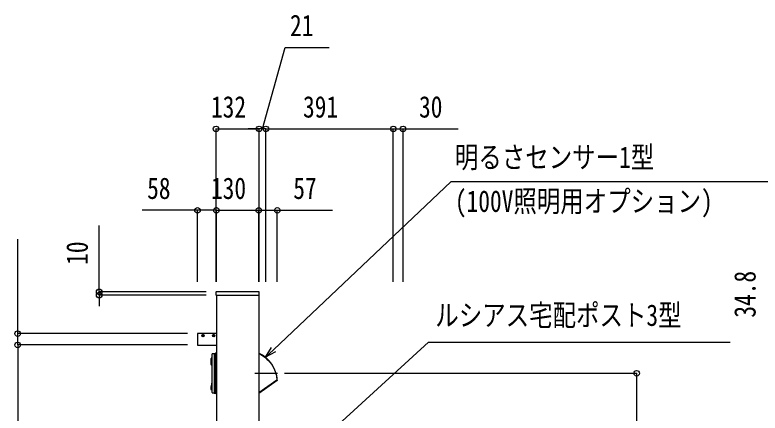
# Model space of a CAD drawing. Units: millimetres, scale not verified. Extents: x -8410 to 8410, y -5940 to 5940.
# Drawn here: x 3153 to 5440, y 468 to 1691 of the extents above; entities that cross this region are included whole.
import ezdxf
from ezdxf.enums import TextEntityAlignment as Align

# ---------------------------------------------------------------- set-up
doc = ezdxf.new("R2010")
doc.units = ezdxf.units.MM
doc.header["$LTSCALE"] = 30
for name, color, linetype in [('0-3_YKK_13', 4, 'Continuous'), ('0-4_YKK_A1', 4, 'Continuous'), ('0-5_YKK_D', 6, 'Continuous')]:
    doc.layers.add(name, color=color, linetype=linetype)
doc.styles.add('ＭＳ ゴシック', font='')
doc.styles.get('ＭＳ ゴシック').set_extended_font_data('MS Gothic')

msp = doc.modelspace()

# ---------------------------------------------------------------- linework, layer by layer
at = {"layer": '0-3_YKK_13'}
for p, q in [((3769.68, 839.5), (3769.68, 830.5)), ((3901.68, 840.5), (3770.68, 840.5)), ((3770.68, 829.5), (3901.68, 829.5)), ((3902.68, 830.5), (3902.68, 839.5)), ((3712.68, 711.3), (3712.68, 677.5)), ((3771.18, 712.3), (3713.68, 712.3)), ((3730.48, 701.45), (3730.48, 709.75)), ((3763.08, 701.45), (3763.08, 709.75)), ((3734.63, 705.6), (3726.33, 705.6)), ((3728.43, 705.95), (3728.43, 705.25)), ((3729.63, 705.95), (3728.43, 705.95)), ((3729.63, 705.25), (3728.43, 705.25)), ((3730.83, 707.65), (3730.13, 707.65)), ((3730.13, 707.65), (3730.13, 706.45)), ((3730.13, 704.75), (3730.13, 703.55)), ((3730.83, 703.55), (3730.13, 703.55)), ((3730.83, 707.65), (3730.83, 706.45)), ((3730.83, 704.75), (3730.83, 703.55)), ((3732.53, 705.95), (3731.33, 705.95)), ((3732.53, 705.25), (3731.33, 705.25)), ((3732.53, 705.95), (3732.53, 705.25)), ((3767.23, 705.6), (3758.93, 705.6)), ((3761.03, 705.95), (3761.03, 705.25)), ((3762.23, 705.95), (3761.03, 705.95)), ((3762.23, 705.25), (3761.03, 705.25)), ((3763.43, 707.65), (3762.73, 707.65)), ((3762.73, 707.65), (3762.73, 706.45)), ((3762.73, 704.75), (3762.73, 703.55)), ((3763.43, 703.55), (3762.73, 703.55)), ((3763.43, 707.65), (3763.43, 706.45)), ((3763.43, 704.75), (3763.43, 703.55)), ((3765.13, 705.95), (3763.93, 705.95)), ((3765.13, 705.25), (3763.93, 705.25)), ((3765.13, 705.95), (3765.13, 705.25)), ((3713.68, 676.5), (3771.18, 676.5)), ((3756.65, 641.1), (3756.65, 640.47)), ((3757.13, 641.6), (3758.15, 641.63)), ((3758.15, 641.63), (3758.15, 648.73)), ((3758.15, 540.29), (3758.15, 641.63)), ((3759.56, 650.23), (3764.16, 650.51)), ((3764.16, 650.6), (3769.67, 650.94)), ((3764.16, 650.6), (3764.16, 529.4)), ((3769.67, 650.94), (3769.67, 652.35)), ((3769.67, 529.06), (3769.67, 650.94)), ((3771.18, 653.63), (3770.81, 653.6)), ((3756.69, 638.46), (3755.6, 635.3)), ((3756.69, 614.65), (3755.6, 617.82)), ((3756.65, 612.69), (3756.65, 612.49)), ((3756.65, 612.51), (3756.65, 610.23)), ((3756.88, 610.03), (3756.65, 608.83)), ((3756.65, 608.83), (3756.65, 605.62)), ((3756.86, 605.62), (3756.65, 605.62)), ((3756.65, 601.42), (3756.65, 597.51)), ((3756.86, 601.42), (3756.65, 601.42)), ((3756.65, 597.51), (3756.65, 563.46)), ((3756.88, 610.03), (3756.85, 610.03)), ((3756.86, 605.62), (3756.86, 601.42)), ((3888.68, 590), (3958.93, 590)), ((3754.91, 548.04), (3755.08, 549.72)), ((3756.05, 558.99), (3755.08, 549.72)), ((3756.78, 559.45), (3756.53, 559.44)), ((3756.65, 563.46), (3756.65, 560.15)), ((3756.65, 560.15), (3756.65, 560.11)), ((3757.12, 540.84), (3757.13, 556.5)), ((3757.25, 557.03), (3757.26, 557.01)), ((3757.26, 557.01), (3757.31, 556.92)), ((3957.16, 568.81), (3901.18, 529.61)), ((3957.72, 567.99), (3901.18, 528.4)), ((3957.16, 568.81), (3957.45, 568.4)), ((3754.49, 547.86), (3754.09, 544.05)), ((3754.47, 543.83), (3754.19, 541.15)), ((3754.47, 543.83), (3754.34, 543.83)), ((3754.52, 543.83), (3754.47, 543.83)), ((3754.96, 548.03), (3754.52, 543.83)), ((3754.65, 540.6), (3755.08, 540.56)), ((3754.74, 548.04), (3754.91, 548.04)), ((3754.91, 548.04), (3754.96, 548.03)), ((3758.15, 540.29), (3755.08, 540.56)), ((3758.15, 531.27), (3758.15, 540.29)), ((3759.56, 529.77), (3764.16, 529.49)), ((3764.16, 529.4), (3769.67, 529.06)), ((3769.67, 527.65), (3769.67, 529.06)), ((3771.18, 526.37), (3770.81, 526.4))]:
    msp.add_line(p, q, dxfattribs=at)
for points in [[(3756.65, 640.47), (3756.66, 640.04), (3756.69, 638.46)], [(3901.18, 650.91), (3906.49, 648.24), (3913.47, 643.98), (3920.08, 639.15), (3926.27, 633.79), (3931.99, 627.94), (3937.2, 621.65), (3941.88, 614.94), (3946, 607.86), (3949.51, 600.48), (3952.4, 592.82), (3954.65, 584.96), (3956.24, 576.93), (3957.16, 568.81)], [(3756.7, 614.75), (3756.68, 613.78), (3756.66, 613.07), (3756.65, 612.64)], [(3756.65, 610.23), (3756.65, 610.18), (3756.69, 610.11), (3756.74, 610.06), (3756.82, 610.03), (3756.85, 610.03)], [(3756.53, 559.44), (3756.37, 559.41), (3756.23, 559.33), (3756.13, 559.21), (3756.06, 559.07), (3756.05, 558.99)], [(3756.65, 560.11), (3756.78, 559.45), (3756.92, 558.72), (3757.25, 557.03)], [(3958.14, 568.88), (3958.1, 568.88), (3957.16, 568.81)], [(3957.45, 568.4), (3957.56, 568.23), (3957.65, 568.1), (3957.7, 568.02), (3957.72, 567.99)]]:
    msp.add_lwpolyline(points, dxfattribs=at)
for centre, radius in [((3730.48, 705.6), 3.65), ((3730.48, 705.6), 3.5), ((3763.08, 705.6), 3.65), ((3763.08, 705.6), 3.5)]:
    msp.add_circle(centre, radius, dxfattribs=at)
for centre, radius, start, end in [((3770.68, 839.5), 1, 90, 180), ((3770.68, 830.5), 1, 180, 270), ((3901.68, 839.5), 1, 0, 90), ((3901.68, 830.5), 1, 270, 0), ((3713.68, 711.3), 1, 90, 180), ((3729.63, 706.45), 0.5, 270, 0), ((3729.63, 704.75), 0.5, 0, 90), ((3731.33, 706.45), 0.5, 180, 270), ((3731.33, 704.75), 0.5, 90, 180), ((3762.23, 706.45), 0.5, 270, 0), ((3762.23, 704.75), 0.5, 0, 90), ((3763.93, 706.45), 0.5, 180, 270), ((3763.93, 704.75), 0.5, 90, 180), ((3713.68, 677.5), 1, 180, 270), ((3757.15, 641.1), 0.5, 91.97583, 179.76329), ((3759.65, 648.73), 1.5, 93.49686, 180.00191), ((3770.92, 652.35), 1.25, 94.96598, 179.99281), ((3858.4, 561.69), 100, 4.12073, 64.67153), ((3764.84, 626.56), 11.2, 150.59628, 209.40372), ((3764.84, 626.56), 11.2, 145.3866, 150.59628), ((3764.84, 626.56), 11.2, 209.40372, 214.6134), ((3026.96, 626.56), 728.69, 0.50012, 0.68716), ((3026.96, 626.56), 728.69, 359.31284, 359.49988), ((3026.96, 626.56), 728.69, 359.49988, 0.50012), ((3271.75, 626.34), 485.09, 358.63058, 1.43196), ((3757.76, 556.48), 0.625, 135.72781, 178.40799), ((3957.15, 568.81), 1, 305, 4.12073), ((3858.4, 561.69), 100, 3.79522, 4.01656), ((3754.34, 544.07), 0.245, 185.51252, 271.26225), ((3754.69, 541.1), 0.501, 174.11895, 265.00039), ((3754.71, 547.81), 0.226, 82.89221, 168.73386), ((3757.6, 540.82), 0.475, 177.10971, 263.73397), ((3759.65, 531.27), 1.5, 179.98475, 266.50716), ((3770.92, 527.65), 1.25, 180.00719, 265.03402)]:
    msp.add_arc(centre, radius, start, end, dxfattribs=at)
at = {"layer": '0-4_YKK_A1'}
for p, q in [((3771.18, 829.5), (3771.18, -623)), ((3771.18, 829.5), (3771.18, -623)), ((3901.18, 829.5), (3901.18, -623)), ((3901.18, 829.5), (3901.18, -623))]:
    msp.add_line(p, q, dxfattribs=at)
at = {"layer": '0-5_YKK_D'}
for p, q in [((3770.18, 870.5), (3770.18, 1341.5)), ((3770.18, 1340.5), (3902.18, 1340.5)), ((3902.18, 1340.5), (3868.18, 1340.5)), ((3902.18, 870.5), (3902.18, 1341.5)), ((3902.18, 870.5), (3902.18, 1341.5)), ((3923.18, 1340.5), (3902.18, 1340.5)), ((3923.18, 1340.5), (3902.18, 1340.5)), ((3923.18, 870.5), (3923.18, 1341.5)), ((3923.18, 870.5), (3923.18, 1341.5)), ((3923.18, 1340.5), (3957.18, 1340.5)), ((3923.18, 1340.5), (4314.18, 1340.5)), ((4314.18, 870.5), (4314.18, 1341.5)), ((4314.18, 870.5), (4314.18, 1341.5)), ((4344.18, 870.5), (4344.18, 1341.5)), ((3713.18, 870.5), (3713.18, 1091.5)), ((3771.18, 870.5), (3771.18, 1091.5)), ((3771.18, 920), (3771.18, 1091.5)), ((3771.18, 1090.5), (3901.18, 1090.5)), ((3901.18, 870.5), (3901.18, 1091.5)), ((3901.18, 870.5), (3901.18, 1091.5)), ((3958.18, 870.5), (3958.18, 1091.5)), ((3411.18, 840), (3411.18, 1043.6)), ((3739.68, 840), (3410.18, 840)), ((3739.68, 830), (3410.18, 830)), ((3411.18, 830), (3411.18, 840)), ((3411.18, 830), (3411.18, 796)), ((3682.68, 711.8), (3160.18, 711.8)), ((3682.68, 677), (3160.18, 677)), ((3682.68, 677), (3160.18, 677)), ((3161.18, 677), (3161.18, -660)), ((3979.93, 590), (5062.18, 590)), ((5061.18, 590), (5061.18, -660))]:
    msp.add_line(p, q, dxfattribs=at)
for points in [[(3912.68, 1340.5), (3982.11, 1590.5), (4117.71, 1590.5)], [(4314.18, 1340.5), (4344.18, 1340.5), (4513.78, 1340.5)], [(3921.78, 639.05), (3946.46, 662.43), (4491.8, 1178.95), (5509.34, 1178.95)], [(3771.18, 1090.5), (3713.18, 1090.5), (3543.58, 1090.5)], [(3901.18, 1090.5), (3958.18, 1090.5), (4127.78, 1090.5)], [(3161.18, 677), (3161.18, 711.8), (3161.18, 1001.4)], [(3952.73, 655.81), (3921.78, 639.05), (3940.2, 669.04)], [(4132.4, 420), (4157.48, 442.96), (4422.6, 685.68), (5348.49, 685.68)]]:
    msp.add_lwpolyline(points, dxfattribs=at)
for centre in [(3770.18, 1340.5), (3902.18, 1340.5), (3902.18, 1340.5), (3923.18, 1340.5), (3923.18, 1340.5), (4314.18, 1340.5), (4314.18, 1340.5), (4344.18, 1340.5), (3713.18, 1090.5), (3771.18, 1090.5), (3771.18, 1090.5), (3901.18, 1090.5), (3901.18, 1090.5), (3958.18, 1090.5), (3411.18, 840), (3411.18, 830), (3161.18, 711.8), (3161.18, 677), (3161.18, 677), (5061.18, 590)]:
    msp.add_circle(centre, 8.5, dxfattribs=at)

# ---------------------------------------------------------------- texts
at = {"layer": '0-5_YKK_D', "style": 'ＭＳ ゴシック', "width": 0.8}
for s, p in [('21', (3997.11, 1605.5)), ('132', (3754.58, 1355.5)), ('391', (4037.08, 1355.5)), ('30', (4393.18, 1355.5)), ('明るさセンサー1型', (4503.22, 1200.84)), ('58', (3558.58, 1105.5)), ('130', (3754.58, 1105.5)), ('57', (4007.18, 1105.5)), ('(100V照明用オプション)', (4503.22, 1065.84)), ('ルシアス宅配ポスト3型', (4443.14, 715.69))]:
    msp.add_text(s, height=65.98, dxfattribs=at).set_placement(p, align=Align.BOTTOM_LEFT)
for s, p in [('10', (3396.18, 923)), ('34.8', (5446.18, 760.8))]:
    msp.add_text(s, height=65.98, rotation=90, dxfattribs=at).set_placement(p, align=Align.BOTTOM_LEFT)

doc.saveas('drawing.dxf')
